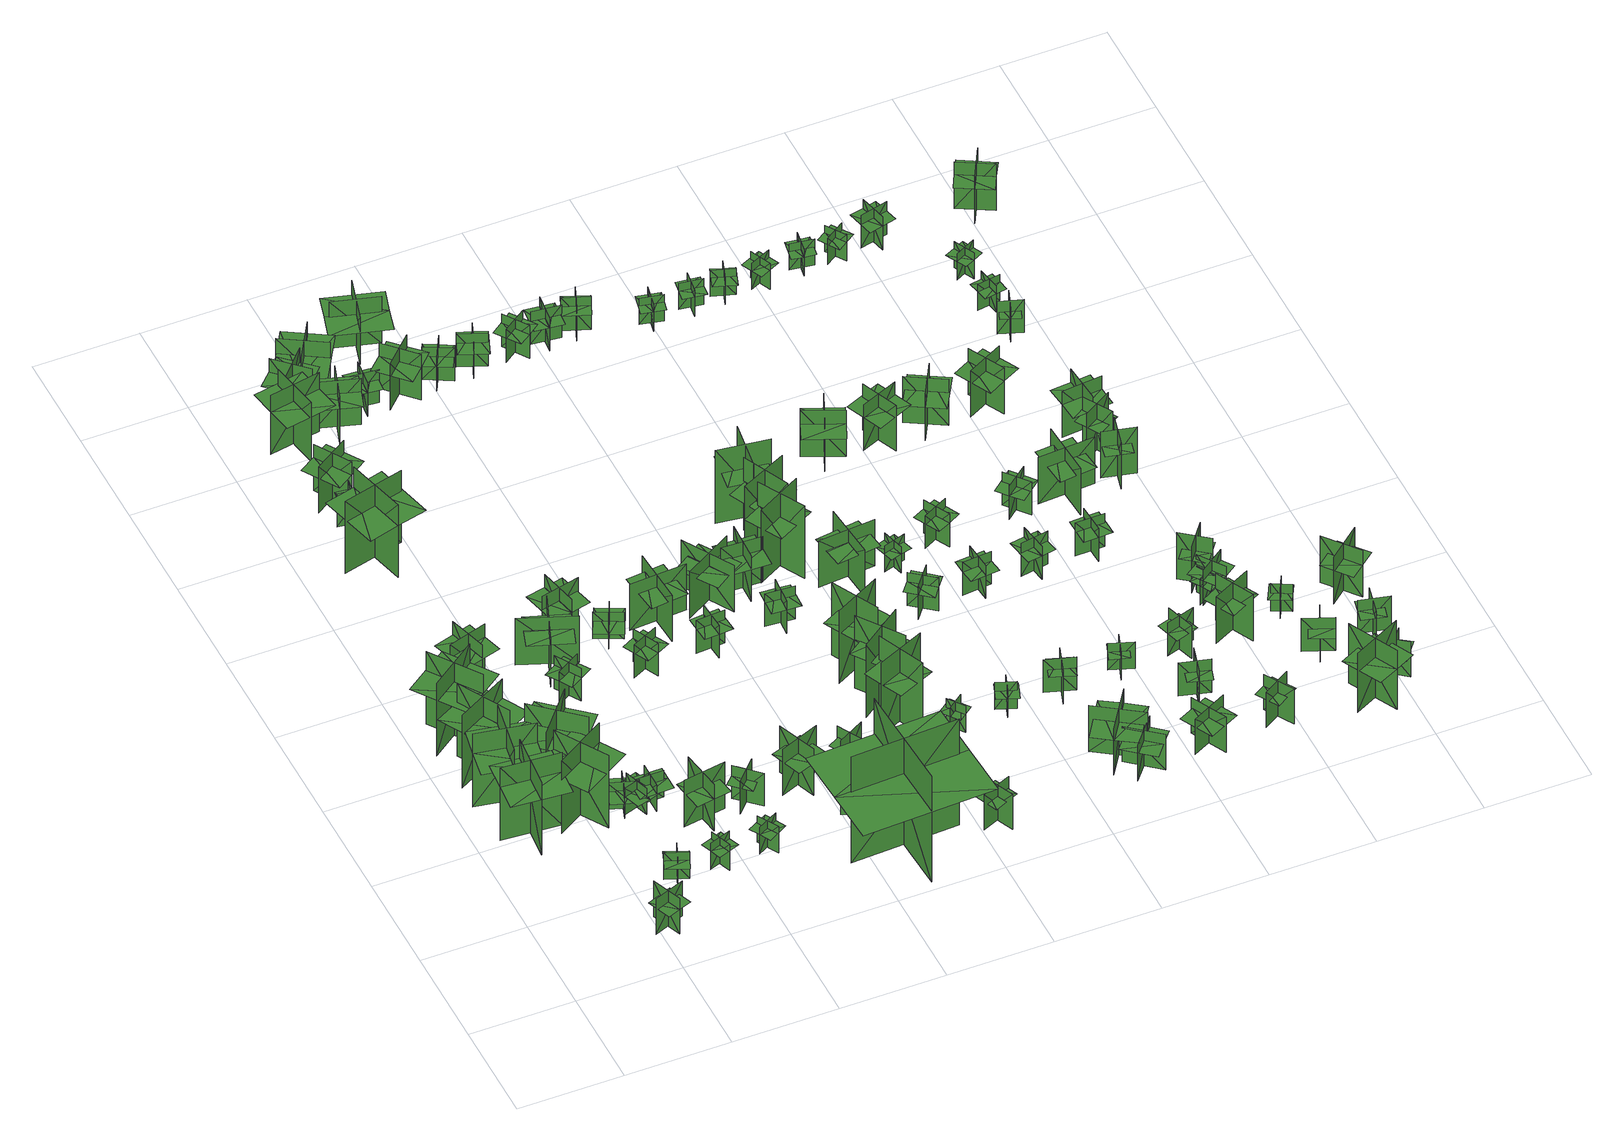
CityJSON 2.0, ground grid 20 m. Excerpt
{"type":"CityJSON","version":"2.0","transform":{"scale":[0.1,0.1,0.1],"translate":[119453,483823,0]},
"CityObjects":{
"tree1":{"type":"SolitaryVegetationObject","geometry":[{"type":"MultiSurface","lod":"1","boundaries":[[[0,1,2]],[[0,2,3]],[[4,5,6]],[[4,6,7]],[[8,9,10]],[[8,10,11]],[[8,11,12]],[[8,12,13]]]}]},
"tree2":{"type":"SolitaryVegetationObject","geometry":[{"type":"MultiSurface","lod":"1","boundaries":[[[14,15,16]],[[14,16,17]],[[18,19,20]],[[18,20,21]],[[22,23,24]],[[22,24,25]],[[22,25,26]],[[22,26,27]]]}]},
"tree3":{"type":"SolitaryVegetationObject","geometry":[{"type":"MultiSurface","lod":"1","boundaries":[[[28,29,30]],[[28,30,31]],[[32,33,34]],[[32,34,35]],[[36,37,38]],[[36,38,39]],[[36,39,40]],[[36,40,41]]]}]},
"tree4":{"type":"SolitaryVegetationObject","geometry":[{"type":"MultiSurface","lod":"1","boundaries":[[[42,43,44]],[[42,44,45]],[[46,47,48]],[[46,48,49]],[[50,51,52]],[[50,52,53]],[[50,53,54]],[[50,54,55]]]}]},
"tree5":{"type":"SolitaryVegetationObject","geometry":[{"type":"MultiSurface","lod":"1","boundaries":[[[56,57,58]],[[56,58,59]],[[60,61,62]],[[60,62,63]],[[64,65,66]],[[64,66,67]],[[64,67,68]],[[64,68,69]]]}]},
"tree6":{"type":"SolitaryVegetationObject","geometry":[{"type":"MultiSurface","lod":"1","boundaries":[[[70,71,72]],[[70,72,73]],[[74,75,76]],[[74,76,77]],[[78,79,80]],[[78,80,81]],[[78,81,82]],[[78,82,83]]]}]},
"tree7":{"type":"SolitaryVegetationObject","geometry":[{"type":"MultiSurface","lod":"1","boundaries":[[[84,85,86]],[[84,86,87]],[[88,89,90]],[[88,90,91]],[[92,93,94]],[[92,94,95]],[[92,95,96]],[[92,96,97]]]}]},
"tree8":{"type":"SolitaryVegetationObject","geometry":[{"type":"MultiSurface","lod":"1","boundaries":[[[98,99,100]],[[98,100,101]],[[102,103,104]],[[102,104,105]],[[106,107,108]],[[106,108,109]],[[106,109,110]],[[106,110,111]]]}]},
"tree9":{"type":"SolitaryVegetationObject","geometry":[{"type":"MultiSurface","lod":"1","boundaries":[[[112,113,114]],[[112,114,115]],[[116,117,118]],[[116,118,119]],[[120,121,122]],[[120,122,123]],[[120,123,124]],[[120,124,125]]]}]},
"tree10":{"type":"SolitaryVegetationObject","geometry":[{"type":"MultiSurface","lod":"1","boundaries":[[[126,127,128]],[[126,128,129]],[[130,131,132]],[[130,132,133]],[[134,135,136]],[[134,136,137]],[[134,137,138]],[[134,138,139]]]}]},
"tree11":{"type":"SolitaryVegetationObject","geometry":[{"type":"MultiSurface","lod":"1","boundaries":[[[140,141,142]],[[140,142,143]],[[144,145,146]],[[144,146,147]],[[148,149,150]],[[148,150,151]],[[148,151,152]],[[148,152,153]]]}]},
"tree12":{"type":"SolitaryVegetationObject","geometry":[{"type":"MultiSurface","lod":"1","boundaries":[[[154,155,156]],[[154,156,157]],[[158,159,160]],[[158,160,161]],[[162,163,164]],[[162,164,165]],[[162,165,166]],[[162,166,167]]]}]},
"tree13":{"type":"SolitaryVegetationObject","geometry":[{"type":"MultiSurface","lod":"1","boundaries":[[[168,169,170]],[[168,170,171]],[[172,173,174]],[[172,174,175]],[[176,177,178]],[[176,178,179]],[[176,179,180]],[[176,180,181]]]}]},
"tree14":{"type":"SolitaryVegetationObject","geometry":[{"type":"MultiSurface","lod":"1","boundaries":[[[182,183,184]],[[182,184,185]],[[186,187,188]],[[186,188,189]],[[190,191,192]],[[190,192,193]],[[190,193,194]],[[190,194,195]]]}]},
"tree15":{"type":"SolitaryVegetationObject","geometry":[{"type":"MultiSurface","lod":"1","boundaries":[[[196,197,198]],[[196,198,199]],[[200,201,202]],[[200,202,203]],[[204,205,206]],[[204,206,207]],[[204,207,208]],[[204,208,209]]]}]},
"tree16":{"type":"SolitaryVegetationObject","geometry":[{"type":"MultiSurface","lod":"1","boundaries":[[[210,211,212]],[[210,212,213]],[[214,215,216]],[[214,216,217]],[[218,219,220]],[[218,220,221]],[[218,221,222]],[[218,222,223]]]}]},
"tree17":{"type":"SolitaryVegetationObject","geometry":[{"type":"MultiSurface","lod":"1","boundaries":[[[224,225,226]],[[224,226,227]],[[228,229,230]],[[228,230,231]],[[232,233,234]],[[232,234,235]],[[232,235,236]],[[232,236,237]]]}]},
"tree18":{"type":"SolitaryVegetationObject","geometry":[{"type":"MultiSurface","lod":"1","boundaries":[[[238,239,240]],[[238,240,241]],[[242,243,244]],[[242,244,245]],[[246,247,248]],[[246,248,249]],[[246,249,250]],[[246,250,251]]]}]},
"tree19":{"type":"SolitaryVegetationObject","geometry":[{"type":"MultiSurface","lod":"1","boundaries":[[[252,253,254]],[[252,254,255]],[[256,257,258]],[[256,258,259]],[[260,261,262]],[[260,262,263]],[[260,263,264]],[[260,264,265]]]}]},
"tree20":{"type":"SolitaryVegetationObject","geometry":[{"type":"MultiSurface","lod":"1","boundaries":[[[266,267,268]],[[266,268,269]],[[270,271,272]],[[270,272,273]],[[274,275,276]],[[274,276,277]],[[274,277,278]],[[274,278,279]]]}]},
"tree21":{"type":"SolitaryVegetationObject","geometry":[{"type":"MultiSurface","lod":"1","boundaries":[[[280,281,282]],[[280,282,283]],[[284,285,286]],[[284,286,287]],[[288,289,290]],[[288,290,291]],[[288,291,292]],[[288,292,293]]]}]},
"tree22":{"type":"SolitaryVegetationObject","geometry":[{"type":"MultiSurface","lod":"1","boundaries":[[[294,295,296]],[[294,296,297]],[[298,299,300]],[[298,300,301]],[[302,303,304]],[[302,304,305]],[[302,305,306]],[[302,306,307]]]}]},
"tree23":{"type":"SolitaryVegetationObject","geometry":[{"type":"MultiSurface","lod":"1","boundaries":[[[308,309,310]],[[308,310,311]],[[312,313,314]],[[312,314,315]],[[316,317,318]],[[316,318,319]],[[316,319,320]],[[316,320,321]]]}]},
"tree24":{"type":"SolitaryVegetationObject","geometry":[{"type":"MultiSurface","lod":"1","boundaries":[[[322,323,324]],[[322,324,325]],[[326,327,328]],[[326,328,329]],[[330,331,332]],[[330,332,333]],[[330,333,334]],[[330,334,335]]]}]},
"tree25":{"type":"SolitaryVegetationObject","geometry":[{"type":"MultiSurface","lod":"1","boundaries":[[[336,337,338]],[[336,338,339]],[[340,341,342]],[[340,342,343]],[[344,345,346]],[[344,346,347]],[[344,347,348]],[[344,348,349]]]}]},
"tree26":{"type":"SolitaryVegetationObject","geometry":[{"type":"MultiSurface","lod":"1","boundaries":[[[350,351,352]],[[350,352,353]],[[354,355,356]],[[354,356,357]],[[358,359,360]],[[358,360,361]],[[358,361,362]],[[358,362,363]]]}]},
"tree27":{"type":"SolitaryVegetationObject","geometry":[{"type":"MultiSurface","lod":"1","boundaries":[[[364,365,366]],[[364,366,367]],[[368,369,370]],[[368,370,371]],[[372,373,374]],[[372,374,375]],[[372,375,376]],[[372,376,377]]]}]},
"tree28":{"type":"SolitaryVegetationObject","geometry":[{"type":"MultiSurface","lod":"1","boundaries":[[[378,379,380]],[[378,380,381]],[[382,383,384]],[[382,384,385]],[[386,387,388]],[[386,388,389]],[[386,389,390]],[[386,390,391]]]}]},
"tree29":{"type":"SolitaryVegetationObject","geometry":[{"type":"MultiSurface","lod":"1","boundaries":[[[392,393,394]],[[392,394,395]],[[396,397,398]],[[396,398,399]],[[400,401,402]],[[400,402,403]],[[400,403,404]],[[400,404,405]]]}]},
"tree30":{"type":"SolitaryVegetationObject","geometry":[{"type":"MultiSurface","lod":"1","boundaries":[[[406,407,408]],[[406,408,409]],[[410,411,412]],[[410,412,413]],[[414,415,416]],[[414,416,417]],[[414,417,418]],[[414,418,419]]]}]},
"tree31":{"type":"SolitaryVegetationObject","geometry":[{"type":"MultiSurface","lod":"1","boundaries":[[[420,421,422]],[[420,422,423]],[[424,425,426]],[[424,426,427]],[[428,429,430]],[[428,430,431]],[[428,431,432]],[[428,432,433]]]}]},
"tree32":{"type":"SolitaryVegetationObject","geometry":[{"type":"MultiSurface","lod":"1","boundaries":[[[434,435,436]],[[434,436,437]],[[438,439,440]],[[438,440,441]],[[442,443,444]],[[442,444,445]],[[442,445,446]],[[442,446,447]]]}]},
"tree33":{"type":"SolitaryVegetationObject","geometry":[{"type":"MultiSurface","lod":"1","boundaries":[[[448,449,450]],[[448,450,451]],[[452,453,454]],[[452,454,455]],[[456,457,458]],[[456,458,459]],[[456,459,460]],[[456,460,461]]]}]},
"tree34":{"type":"SolitaryVegetationObject","geometry":[{"type":"MultiSurface","lod":"1","boundaries":[[[462,463,464]],[[462,464,465]],[[466,467,468]],[[466,468,469]],[[470,471,472]],[[470,472,473]],[[470,473,474]],[[470,474,475]]]}]},
"tree35":{"type":"SolitaryVegetationObject","geometry":[{"type":"MultiSurface","lod":"1","boundaries":[[[476,477,478]],[[476,478,479]],[[480,481,482]],[[480,482,483]],[[484,485,486]],[[484,486,487]],[[484,487,488]],[[484,488,489]]]}]},
"tree36":{"type":"SolitaryVegetationObject","geometry":[{"type":"MultiSurface","lod":"1","boundaries":[[[490,491,492]],[[490,492,493]],[[494,495,496]],[[494,496,497]],[[498,499,500]],[[498,500,501]],[[498,501,502]],[[498,502,503]]]}]},
"tree37":{"type":"SolitaryVegetationObject","geometry":[{"type":"MultiSurface","lod":"1","boundaries":[[[504,505,506]],[[504,506,507]],[[508,509,510]],[[508,510,511]],[[512,513,514]],[[512,514,515]],[[512,515,516]],[[512,516,517]]]}]},
"tree38":{"type":"SolitaryVegetationObject","geometry":[{"type":"MultiSurface","lod":"1","boundaries":[[[518,519,520]],[[518,520,521]],[[522,523,524]],[[522,524,525]],[[526,527,528]],[[526,528,529]],[[526,529,530]],[[526,530,531]]]}]},
"tree39":{"type":"SolitaryVegetationObject","geometry":[{"type":"MultiSurface","lod":"1","boundaries":[[[532,533,534]],[[532,534,535]],[[536,537,538]],[[536,538,539]],[[540,541,542]],[[540,542,543]],[[540,543,544]],[[540,544,545]]]}]},
"tree40":{"type":"SolitaryVegetationObject","geometry":[{"type":"MultiSurface","lod":"1","boundaries":[[[546,547,548]],[[546,548,549]],[[550,551,552]],[[550,552,553]],[[554,555,556]],[[554,556,557]],[[554,557,558]],[[554,558,559]]]}]},
"tree41":{"type":"SolitaryVegetationObject","geometry":[{"type":"MultiSurface","lod":"1","boundaries":[[[560,561,562]],[[560,562,563]],[[564,565,566]],[[564,566,567]],[[568,569,570]],[[568,570,571]],[[568,571,572]],[[568,572,573]]]}]},
"tree42":{"type":"SolitaryVegetationObject","geometry":[{"type":"MultiSurface","lod":"1","boundaries":[[[574,575,576]],[[574,576,577]],[[578,579,580]],[[578,580,581]],[[582,583,584]],[[582,584,585]],[[582,585,586]],[[582,586,587]]]}]},
"tree43":{"type":"SolitaryVegetationObject","geometry":[{"type":"MultiSurface","lod":"1","boundaries":[[[588,589,590]],[[588,590,591]],[[592,593,594]],[[592,594,595]],[[596,597,598]],[[596,598,599]],[[596,599,600]],[[596,600,601]]]}]},
"tree44":{"type":"SolitaryVegetationObject","geometry":[{"type":"MultiSurface","lod":"1","boundaries":[[[602,603,604]],[[602,604,605]],[[606,607,608]],[[606,608,609]],[[610,611,612]],[[610,612,613]],[[610,613,614]],[[610,614,615]]]}]},
"tree45":{"type":"SolitaryVegetationObject","geometry":[{"type":"MultiSurface","lod":"1","boundaries":[[[616,617,618]],[[616,618,619]],[[620,621,622]],[[620,622,623]],[[624,625,626]],[[624,626,627]],[[624,627,628]],[[624,628,629]]]}]},
"tree46":{"type":"SolitaryVegetationObject","geometry":[{"type":"MultiSurface","lod":"1","boundaries":[[[630,631,632]],[[630,632,633]],[[634,635,636]],[[634,636,637]],[[638,639,640]],[[638,640,641]],[[638,641,642]],[[638,642,643]]]}]},
"tree47":{"type":"SolitaryVegetationObject","geometry":[{"type":"MultiSurface","lod":"1","boundaries":[[[644,645,646]],[[644,646,647]],[[648,649,650]],[[648,650,651]],[[652,653,654]],[[652,654,655]],[[652,655,656]],[[652,656,657]]]}]},
"tree48":{"type":"SolitaryVegetationObject","geometry":[{"type":"MultiSurface","lod":"1","boundaries":[[[658,659,660]],[[658,660,661]],[[662,663,664]],[[662,664,665]],[[666,667,668]],[[666,668,669]],[[666,669,670]],[[666,670,671]]]}]},
"tree49":{"type":"SolitaryVegetationObject","geometry":[{"type":"MultiSurface","lod":"1","boundaries":[[[672,673,674]],[[672,674,675]],[[676,677,678]],[[676,678,679]],[[680,681,682]],[[680,682,683]],[[680,684,685]],[[680,685,681]]]}]},
"tree50":{"type":"SolitaryVegetationObject","geometry":[{"type":"MultiSurface","lod":"1","boundaries":[[[686,687,688]],[[686,688,689]],[[690,691,692]],[[690,692,693]],[[694,695,696]],[[694,696,697]],[[694,697,698]],[[694,698,699]]]}]},
"tree51":{"type":"SolitaryVegetationObject","geometry":[{"type":"MultiSurface","lod":"1","boundaries":[[[700,701,702]],[[700,702,703]],[[704,705,706]],[[704,706,707]],[[708,709,710]],[[708,710,711]],[[708,711,712]],[[708,712,713]]]}]},
"tree52":{"type":"SolitaryVegetationObject","geometry":[{"type":"MultiSurface","lod":"1","boundaries":[[[714,715,716]],[[714,716,717]],[[718,719,720]],[[718,720,721]],[[722,723,724]],[[722,724,725]],[[722,725,726]],[[722,726,727]]]}]},
"tree53":{"type":"SolitaryVegetationObject","geometry":[{"type":"MultiSurface","lod":"1","boundaries":[[[728,729,730]],[[728,730,731]],[[732,733,734]],[[732,734,735]],[[736,737,738]],[[736,738,739]],[[736,739,740]],[[736,740,741]]]}]},
"tree54":{"type":"SolitaryVegetationObject","geometry":[{"type":"MultiSurface","lod":"1","boundaries":[[[742,743,744]],[[742,744,745]],[[746,747,748]],[[746,748,749]],[[750,751,752]],[[750,752,753]],[[750,754,755]],[[750,755,751]]]}]},
"tree55":{"type":"SolitaryVegetationObject","geometry":[{"type":"MultiSurface","lod":"1","boundaries":[[[756,757,758]],[[756,758,759]],[[760,761,762]],[[760,762,763]],[[764,765,766]],[[764,766,767]],[[764,767,768]],[[764,768,769]]]}]},
"tree56":{"type":"SolitaryVegetationObject","geometry":[{"type":"MultiSurface","lod":"1","boundaries":[[[770,771,772]],[[770,772,773]],[[774,775,776]],[[774,776,777]],[[778,779,780]],[[778,780,781]],[[778,781,782]],[[778,782,783]]]}]},
"tree57":{"type":"SolitaryVegetationObject","geometry":[{"type":"MultiSurface","lod":"1","boundaries":[[[784,785,786]],[[784,786,787]],[[788,789,790]],[[788,790,791]],[[792,793,794]],[[792,794,795]],[[792,795,796]],[[792,796,797]]]}]},
"tree58":{"type":"SolitaryVegetationObject","geometry":[{"type":"MultiSurface","lod":"1","boundaries":[[[798,799,800]],[[798,800,801]],[[802,803,804]],[[802,804,805]],[[806,807,808]],[[806,808,809]],[[806,809,810]],[[806,810,811]]]}]},
"tree59":{"type":"SolitaryVegetationObject","geometry":[{"type":"MultiSurface","lod":"1","boundaries":[[[812,813,814]],[[812,814,815]],[[816,817,818]],[[816,818,819]],[[820,821,822]],[[820,822,823]],[[820,823,824]],[[820,824,825]]]}]},
"tree60":{"type":"SolitaryVegetationObject","geometry":[{"type":"MultiSurface","lod":"1","boundaries":[[[826,827,828]],[[826,828,829]],[[830,831,832]],[[830,832,833]],[[834,835,836]],[[834,836,837]],[[834,837,838]],[[834,838,839]]]}]},
"tree61":{"type":"SolitaryVegetationObject","geometry":[{"type":"MultiSurface","lod":"1","boundaries":[[[840,841,842]],[[840,842,843]],[[844,845,846]],[[844,846,847]],[[848,849,850]],[[848,850,851]],[[848,851,852]],[[848,852,853]]]}]},
"tree62":{"type":"SolitaryVegetationObject","geometry":[{"type":"MultiSurface","lod":"1","boundaries":[[[854,855,856]],[[854,856,857]],[[858,859,860]],[[858,860,861]],[[862,863,864]],[[862,864,865]],[[862,865,866]],[[862,866,867]]]}]},
"tree63":{"type":"SolitaryVegetationObject","geometry":[{"type":"MultiSurface","lod":"1","boundaries":[[[868,869,870]],[[868,870,871]],[[872,873,874]],[[872,874,875]],[[876,877,878]],[[876,878,879]],[[876,879,880]],[[876,880,881]]]}]},
"tree64":{"type":"SolitaryVegetationObject","geometry":[{"type":"MultiSurface","lod":"1","boundaries":[[[882,883,884]],[[882,884,885]],[[886,887,888]],[[886,888,889]],[[890,891,892]],[[890,892,893]],[[890,893,894]],[[890,894,895]]]}]},
"tree65":{"type":"SolitaryVegetationObject","geometry":[{"type":"MultiSurface","lod":"1","boundaries":[[[896,897,898]],[[896,898,899]],[[900,901,902]],[[900,902,903]],[[904,905,906]],[[904,906,907]],[[904,907,908]],[[904,908,909]]]}]},
"tree66":{"type":"SolitaryVegetationObject","geometry":[{"type":"MultiSurface","lod":"1","boundaries":[[[910,911,912]],[[910,912,913]],[[914,915,916]],[[914,916,917]],[[918,919,920]],[[918,920,921]],[[918,921,922]],[[918,922,923]]]}]},
"tree67":{"type":"SolitaryVegetationObject","geometry":[{"type":"MultiSurface","lod":"1","boundaries":[[[924,925,926]],[[924,926,927]],[[928,929,930]],[[928,930,931]],[[932,933,934]],[[932,934,935]],[[932,935,936]],[[932,936,937]]]}]},
"tree68":{"type":"SolitaryVegetationObject","geometry":[{"type":"MultiSurface","lod":"1","boundaries":[[[938,939,940]],[[938,940,941]],[[942,943,944]],[[942,944,945]],[[946,947,948]],[[946,948,949]],[[946,949,950]],[[946,950,951]]]}]},
"tree69":{"type":"SolitaryVegetationObject","geometry":[{"type":"MultiSurface","lod":"1","boundaries":[[[952,953,954]],[[952,954,955]],[[956,957,958]],[[956,958,959]],[[960,961,962]],[[960,962,963]],[[960,963,964]],[[960,964,965]]]}]},
"tree70":{"type":"SolitaryVegetationObject","geometry":[{"type":"MultiSurface","lod":"1","boundaries":[[[966,967,968]],[[966,968,969]],[[970,971,972]],[[970,972,973]],[[974,975,976]],[[974,976,977]],[[974,977,978]],[[974,978,979]]]}]},
"tree71":{"type":"SolitaryVegetationObject","geometry":[{"type":"MultiSurface","lod":"1","boundaries":[[[980,981,982]],[[980,982,983]],[[984,985,986]],[[984,986,987]],[[988,989,990]],[[988,990,991]],[[988,991,992]],[[988,992,993]]]}]},
"tree72":{"type":"SolitaryVegetationObject","geometry":[{"type":"MultiSurface","lod":"1","boundaries":[[[994,995,996]],[[994,996,997]],[[998,999,1000]],[[998,1000,1001]],[[1002,1003,1004]],[[1002,1004,1005]],[[1002,1005,1006]],[[1002,1006,1007]]]}]},
"tree73":{"type":"SolitaryVegetationObject","geometry":[{"type":"MultiSurface","lod":"1","boundaries":[[[1008,1009,1010]],[[1008,1010,1011]],[[1012,1013,1014]],[[1012,1014,1015]],[[1016,1017,1018]],[[1016,1018,1019]],[[1016,1019,1020]],[[1016,1020,1021]]]}]},
"tree74":{"type":"SolitaryVegetationObject","geometry":[{"type":"MultiSurface","lod":"1","boundaries":[[[1022,1023,1024]],[[1022,1024,1025]],[[1026,1027,1028]],[[1026,1028,1029]],[[1030,1031,1032]],[[1030,1032,1033]],[[1030,1033,1034]],[[1030,1034,1035]]]}]},
"tree75":{"type":"SolitaryVegetationObject","geometry":[{"type":"MultiSurface","lod":"1","boundaries":[[[1036,1037,1038]],[[1036,1038,1039]],[[1040,1041,1042]],[[1040,1042,1043]],[[1044,1045,1046]],[[1044,1046,1047]],[[1044,1047,1048]],[[1044,1048,1049]]]}]},
"tree76":{"type":"SolitaryVegetationObject","geometry":[{"type":"MultiSurface","lod":"1","boundaries":[[[1050,1051,1052]],[[1050,1052,1053]],[[1054,1055,1056]],[[1054,1056,1057]],[[1058,1059,1060]],[[1058,1060,1061]],[[1058,1061,1062]],[[1058,1062,1063]]]}]},
"tree77":{"type":"SolitaryVegetationObject","geometry":[{"type":"MultiSurface","lod":"1","boundaries":[[[1064,1065,1066]],[[1064,1066,1067]],[[1068,1069,1070]],[[1068,1070,1071]],[[1072,1073,1074]],[[1072,1074,1075]],[[1072,1075,1076]],[[1072,1076,1077]]]}]},
"tree78":{"type":"SolitaryVegetationObject","geometry":[{"type":"MultiSurface","lod":"1","boundaries":[[[1078,1079,1080]],[[1078,1080,1081]],[[1082,1083,1084]],[[1082,1084,1085]],[[1086,1087,1088]],[[1086,1088,1089]],[[1086,1089,1090]],[[1086,1090,1091]]]}]},
"tree79":{"type":"SolitaryVegetationObject","geometry":[{"type":"MultiSurface","lod":"1","boundaries":[[[1092,1093,1094]],[[1092,1094,1095]],[[1096,1097,1098]],[[1096,1098,1099]],[[1100,1101,1102]],[[1100,1102,1103]],[[1100,1103,1104]],[[1100,1104,1105]]]}]},
"tree80":{"type":"SolitaryVegetationObject","geometry":[{"type":"MultiSurface","lod":"1","boundaries":[[[1106,1107,1108]],[[1106,1108,1109]],[[1110,1111,1112]],[[1110,1112,1113]],[[1114,1115,1116]],[[1114,1116,1117]],[[1114,1117,1118]],[[1114,1118,1119]]]}]},
"tree81":{"type":"SolitaryVegetationObject","geometry":[{"type":"MultiSurface","lod":"1","boundaries":[[[1120,1121,1122]],[[1120,1122,1123]],[[1124,1125,1126]],[[1124,1126,1127]],[[1128,1129,1130]],[[1128,1130,1131]],[[1128,1131,1132]],[[1128,1132,1133]]]}]},
"tree82":{"type":"SolitaryVegetationObject","geometry":[{"type":"MultiSurface","lod":"1","boundaries":[[[1134,1135,1136]],[[1134,1136,1137]],[[1138,1139,1140]],[[1138,1140,1141]],[[1142,1143,1144]],[[1142,1144,1145]],[[1142,1145,1146]],[[1142,1146,1147]]]}]},
"tree83":{"type":"SolitaryVegetationObject","geometry":[{"type":"MultiSurface","lod":"1","boundaries":[[[1148,1149,1150]],[[1148,1150,1151]],[[1152,1153,1154]],[[1152,1154,1155]],[[1156,1157,1158]],[[1156,1158,1159]],[[1156,1159,1160]],[[1156,1160,1161]]]}]},
"tree84":{"type":"SolitaryVegetationObject","geometry":[{"type":"MultiSurface","lod":"1","boundaries":[[[1162,1163,1164]],[[1162,1164,1165]],[[1166,1167,1168]],[[1166,1168,1169]],[[1170,1171,1172]],[[1170,1172,1173]],[[1170,1173,1174]],[[1170,1174,1175]]]}]},
"tree85":{"type":"SolitaryVegetationObject","geometry":[{"type":"MultiSurface","lod":"1","boundaries":[[[1176,1177,1178]],[[1176,1178,1179]],[[1180,1181,1182]],[[1180,1182,1183]],[[1184,1185,1186]],[[1184,1186,1187]],[[1184,1187,1188]],[[1184,1188,1189]]]}]},
"tree86":{"type":"SolitaryVegetationObject","geometry":[{"type":"MultiSurface","lod":"1","boundaries":[[[1190,1191,1192]],[[1190,1192,1193]],[[1194,1195,1196]],[[1194,1196,1197]],[[1198,1199,1200]],[[1198,1200,1201]],[[1198,1201,1202]],[[1198,1202,1203]]]}]},
"tree87":{"type":"SolitaryVegetationObject","geometry":[{"type":"MultiSurface","lod":"1","boundaries":[[[1204,1205,1206]],[[1204,1206,1207]],[[1208,1209,1210]],[[1208,1210,1211]],[[1212,1213,1214]],[[1212,1214,1215]],[[1212,1215,1216]],[[1212,1216,1217]]]}]},
"tree88":{"type":"SolitaryVegetationObject","geometry":[{"type":"MultiSurface","lod":"1","boundaries":[[[1218,1219,1220]],[[1218,1220,1221]],[[1222,1223,1224]],[[1222,1224,1225]],[[1226,1227,1228]],[[1226,1228,1229]],[[1226,1229,1230]],[[1226,1230,1231]]]}]},
"tree89":{"type":"SolitaryVegetationObject","geometry":[{"type":"MultiSurface","lod":"1","boundaries":[[[1232,1233,1234]],[[1232,1234,1235]],[[1236,1237,1238]],[[1236,1238,1239]],[[1240,1241,1242]],[[1240,1242,1243]],[[1240,1243,1244]],[[1240,1244,1245]]]}]},
"tree90":{"type":"SolitaryVegetationObject","geometry":[{"type":"MultiSurface","lod":"1","boundaries":[[[1246,1247,1248]],[[1246,1248,1249]],[[1250,1251,1252]],[[1250,1252,1253]],[[1254,1255,1256]],[[1254,1256,1257]],[[1254,1258,1259]],[[1254,1259,1255]]]}]},
"tree91":{"type":"SolitaryVegetationObject","geometry":[{"type":"MultiSurface","lod":"1","boundaries":[[[1260,1261,1262]],[[1260,1262,1263]],[[1264,1265,1266]],[[1264,1266,1267]],[[1268,1269,1270]],[[1268,1270,1271]],[[1268,1271,1272]],[[1268,1272,1273]]]}]},
"tree92":{"type":"SolitaryVegetationObject","geometry":[{"type":"MultiSurface","lod":"1","boundaries":[[[1274,1275,1276]],[[1274,1276,1277]],[[1278,1279,1280]],[[1278,1280,1281]],[[1282,1283,1284]],[[1282,1284,1285]],[[1282,1285,1286]],[[1282,1286,1287]]]}]},
"tree93":{"type":"SolitaryVegetationObject","geometry":[{"type":"MultiSurface","lod":"1","boundaries":[[[1288,1289,1290]],[[1288,1290,1291]],[[1292,1293,1294]],[[1292,1294,1295]],[[1296,1297,1298]],[[1296,1298,1299]],[[1296,1299,1300]],[[1296,1300,1301]]]}]},
"tree94":{"type":"SolitaryVegetationObject","geometry":[{"type":"MultiSurface","lod":"1","boundaries":[[[1302,1303,1304]],[[1302,1304,1305]],[[1306,1307,1308]],[[1306,1308,1309]],[[1310,1311,1312]],[[1310,1312,1313]],[[1310,1313,1314]],[[1310,1314,1315]]]}]},
"tree95":{"type":"SolitaryVegetationObject","geometry":[{"type":"MultiSurface","lod":"1","boundaries":[[[1316,1317,1318]],[[1316,1318,1319]],[[1320,1321,1322]],[[1320,1322,1323]],[[1324,1325,1326]],[[1324,1326,1327]],[[1324,1327,1328]],[[1324,1328,1329]]]}]},
"tree96":{"type":"SolitaryVegetationObject","geometry":[{"type":"MultiSurface","lod":"1","boundaries":[[[1330,1331,1332]],[[1330,1332,1333]],[[1334,1335,1336]],[[1334,1336,1337]],[[1338,1339,1340]],[[1338,1340,1341]],[[1338,1341,1342]],[[1338,1342,1343]]]}]},
"tree97":{"type":"SolitaryVegetationObject","geometry":[{"type":"MultiSurface","lod":"1","boundaries":[[[1344,1345,1346]],[[1344,1346,1347]],[[1348,1349,1350]],[[1348,1350,1351]],[[1352,1353,1354]],[[1352,1354,1355]],[[1352,1355,1356]],[[1352,1356,1357]]]}]},
"tree98":{"type":"SolitaryVegetationObject","geometry":[{"type":"MultiSurface","lod":"1","boundaries":[[[1358,1359,1360]],[[1358,1360,1361]],[[1362,1363,1364]],[[1362,1364,1365]],[[1366,1367,1368]],[[1366,1368,1369]],[[1366,1369,1370]],[[1366,1370,1371]]]}]},
"tree99":{"type":"SolitaryVegetationObject","geometry":[{"type":"MultiSurface","lod":"1","boundaries":[[[1372,1373,1374]],[[1372,1374,1375]],[[1376,1377,1378]],[[1376,1378,1379]],[[1380,1381,1382]],[[1380,1382,1383]],[[1380,1383,1384]],[[1380,1384,1385]]]}]},
"tree100":{"type":"SolitaryVegetationObject","geometry":[{"type":"MultiSurface","lod":"1","boundaries":[[[1386,1387,1388]],[[1386,1388,1389]],[[1390,1391,1392]],[[1390,1392,1393]],[[1394,1395,1396]],[[1394,1396,1397]],[[1394,1397,1398]],[[1394,1398,1399]]]}]},
"tree101":{"type":"SolitaryVegetationObject","geometry":[{"type":"MultiSurface","lod":"1","boundaries":[[[1400,1401,1402]],[[1400,1402,1403]],[[1404,1405,1406]],[[1404,1406,1407]],[[1408,1409,1410]],[[1408,1410,1411]],[[1408,1411,1412]],[[1408,1412,1413]]]}]}
},
"vertices":[
[94,349,5],[103,461,5],[103,461,175],[94,349,175],[156,402,5],[44,411,5],[44,411,175],[156,402,175],[156,402,131],[161,456,131],[48,465,131],[44,411,131],[40,357,131],[152,348,131],
[103,552,5],[84,441,5],[84,441,176],[103,552,176],[36,505,5],[147,485,5],[147,485,176],[36,505,176],[36,505,131],[27,451,131],[138,432,131],[147,485,131],[157,538,131],[46,558,131],
[189,87,10],[247,110,10],[247,110,93],[189,87,93],[226,72,10],[226,72,93],[203,129,93],[203,129,10],[226,72,67],[250,81,67],[232,127,67],[208,118,67],[184,108,67],[202,62,67],
[38,554,6],[137,608,6],[137,608,176],[38,554,176],[117,532,6],[63,630,6],[63,630,176],[117,532,176],[117,532,131],[165,558,131],[110,656,131],[63,630,131],[15,604,131],[70,505,131],
[31,644,6],[122,709,6],[122,709,176],[31,644,176],[112,631,6],[47,723,6],[47,723,176],[112,631,176],[112,631,132],[156,662,132],[91,754,132],[47,723,132],[2,691,132],[68,600,132],
[225,363,5],[166,459,5],[166,459,175],[225,363,175],[243,443,5],[147,384,5],[147,384,175],[243,443,175],[243,443,130],[215,489,130],[119,430,130],[147,384,130],[175,338,130],[272,397,130],
[271,180,7],[287,221,7],[287,221,69],[271,180,69],[298,192,7],[257,208,7],[257,208,69],[298,192,69],[298,192,51],[306,212,51],[265,229,51],[257,208,51],[249,188,51],[290,171,51],
[152,459,3],[225,545,3],[225,545,173],[152,459,173],[234,466,3],[148,540,3],[148,540,173],[234,466,173],[234,466,129],[269,507,129],[184,581,129],[148,540,129],[113,498,129],[199,425,129],
[182,557,6],[192,600,6],[192,600,67],[182,557,67],[207,573,6],[164,583,6],[164,583,67],[207,573,67],[207,573,50],[212,594,50],[169,604,50],[164,583,50],[159,561,50],[202,551,50],
[289,383,11],[289,383,73],[239,400,73],[239,400,11],[257,368,11],[257,368,73],[273,417,73],[273,417,11],[254,360,53],[279,352,53],[300,412,53],[275,421,53],[249,430,53],[229,369,53],
[167,757,7],[145,831,7],[145,831,114],[167,757,114],[192,803,7],[118,780,7],[118,780,114],[192,803,114],[192,803,84],[181,840,84],[106,817,84],[118,780,84],[129,743,84],[203,765,84],
[311,392,12],[311,392,74],[260,375,74],[260,375,12],[294,360,12],[294,360,74],[278,409,74],[278,409,12],[297,352,54],[322,361,54],[302,422,54],[276,413,54],[251,405,54],[271,344,54],
[353,223,7],[368,182,7],[368,182,68],[353,223,68],[340,197,7],[381,212,7],[381,212,68],[340,197,68],[340,197,51],[347,176,51],[389,191,51],[381,212,51],[374,232,51],[332,217,51],
[312,411,14],[312,411,76],[312,358,76],[312,358,14],[337,386,14],[337,386,76],[285,385,76],[285,385,14],[345,386,55],[345,412,55],[280,412,55],[281,385,55],[281,358,55],[345,359,55],
[192,1147,6],[74,1116,6],[74,1116,175],[192,1147,175],[122,1188,6],[152,1071,6],[152,1071,175],[122,1188,175],[122,1188,127],[63,1173,127],[94,1055,127],[152,1071,127],[211,1086,127],[181,1204,127],
[342,311,7],[423,324,7],[423,324,116],[342,311,116],[384,281,7],[384,281,116],[372,361,116],[372,361,7],[384,281,82],[418,286,82],[408,350,82],[374,345,82],[341,340,82],[351,275,82],
[309,664,8],[280,711,8],[280,711,85],[309,664,85],[318,699,8],[271,671,8],[271,671,85],[318,699,85],[318,699,64],[303,723,64],[256,694,64],[271,671,64],[285,647,64],[332,676,64],
[108,1224,8],[159,1218,8],[159,1218,86],[108,1224,86],[131,1195,8],[138,1246,8],[138,1246,86],[131,1195,86],[131,1195,65],[156,1192,65],[163,1242,65],[138,1246,65],[114,1249,65],[107,1198,65],
[440,227,6],[462,188,6],[462,188,68],[440,227,68],[432,199,6],[471,220,6],[471,220,68],[432,199,68],[432,199,51],[443,179,51],[481,200,51],[471,220,51],[460,239,51],[421,218,51],
[159,1312,6],[94,1270,6],[94,1270,114],[159,1312,114],[109,1324,6],[150,1258,6],[150,1258,114],[109,1324,114],[109,1324,84],[76,1303,84],[118,1237,84],[150,1258,84],[183,1279,84],[141,1344,84],
[346,753,7],[244,792,7],[244,792,116],[346,753,116],[315,820,7],[315,820,116],[277,718,116],[277,718,7],[337,757,87],[348,791,87],[268,818,87],[256,784,87],[245,749,87],[325,722,87],
[481,342,8],[441,300,8],[441,300,85],[481,342,85],[444,341,8],[444,341,85],[486,301,85],[486,301,8],[444,341,61],[427,324,61],[461,291,61],[477,309,61],[494,326,61],[461,359,61],
[116,1487,8],[134,1389,8],[134,1389,146],[116,1487,146],[78,1433,8],[176,1451,8],[176,1451,146],[78,1433,146],[78,1433,108],[87,1384,108],[185,1402,108],[176,1451,108],[167,1500,108],[69,1482,108],
[308,822,8],[383,840,8],[383,840,116],[308,822,116],[351,795,8],[334,870,8],[334,870,116],[351,795,116],[351,795,86],[389,804,86],[371,879,86],[334,870,86],[296,861,86],[314,786,86],
[130,1489,10],[183,1546,10],[183,1546,118],[130,1489,118],[181,1491,10],[125,1544,10],[125,1544,118],[181,1491,118],[181,1491,87],[208,1519,87],[152,1572,87],[125,1544,87],[98,1516,87],[155,1462,87],
[220,1484,8],[196,1410,8],[196,1410,116],[220,1484,116],[174,1460,8],[248,1437,8],[248,1437,116],[174,1460,116],[174,1460,86],[162,1423,86],[236,1400,86],[248,1437,86],[259,1474,86],[186,1497,86],
[438,772,9],[438,772,71],[390,795,71],[390,795,9],[404,760,9],[404,760,71],[426,807,71],[426,807,9],[401,753,51],[425,742,51],[452,800,51],[428,811,51],[404,823,51],[376,765,51],
[465,705,7],[415,680,7],[415,680,84],[465,705,84],[430,717,7],[454,667,7],[454,667,84],[430,717,84],[430,717,62],[405,704,62],[430,655,62],[454,667,62],[479,680,62],[454,729,62],
[526,313,7],[602,343,7],[602,343,115],[526,313,115],[574,292,7],[574,292,115],[545,368,115],[545,368,7],[574,292,81],[606,305,81],[582,365,81],[551,353,81],[519,341,81],[542,280,81],
[235,1535,11],[235,1535,120],[155,1583,120],[155,1583,11],[174,1521,11],[174,1521,120],[220,1598,120],[220,1598,11],[167,1509,85],[207,1485,85],[265,1581,85],[224,1605,85],[184,1629,85],[126,1533,85],
[636,209,6],[597,231,6],[597,231,67],[636,209,67],[628,237,6],[606,199,6],[606,199,67],[628,237,67],[628,237,50],[609,248,50],[587,210,50],[606,199,50],[625,188,50],[647,226,50],
[670,18,4],[670,18,252],[660,232,252],[660,232,4],[565,117,4],[565,117,252],[771,127,252],[771,127,4],[534,116,171],[539,9,171],[795,21,171],[790,128,171],[785,235,171],[528,223,171],
[243,1478,9],[298,1473,9],[298,1473,86],[243,1478,86],[266,1450,9],[272,1505,9],[272,1505,86],[266,1450,86],[266,1450,64],[294,1447,64],[299,1502,64],[272,1505,64],[244,1507,64],[239,1452,64],
[504,844,7],[511,735,7],[511,735,115],[504,844,115],[456,789,7],[456,789,115],[564,796,115],[564,796,7],[504,834,87],[468,830,87],[477,746,87],[513,750,87],[549,754,87],[540,838,87],
[647,356,7],[675,305,7],[675,305,85],[647,356,85],[637,320,7],[637,320,85],[688,348,85],[688,348,7],[637,320,60],[649,299,60],[690,321,60],[678,342,60],[666,364,60],[625,341,60],
[590,694,8],[535,691,8],[535,691,85],[590,694,85],[562,719,8],[566,664,8],[566,664,85],[562,719,85],[562,719,64],[535,717,64],[538,662,64],[566,664,64],[594,666,64],[590,721,64],
[732,217,6],[689,226,6],[689,226,67],[732,217,67],[716,242,6],[707,199,6],[707,199,67],[716,242,67],[716,242,50],[694,247,50],[685,203,50],[707,199,50],[728,194,50],[738,237,50],
[363,1504,8],[308,1450,8],[308,1450,115],[363,1504,115],[312,1505,8],[366,1450,8],[366,1450,115],[312,1505,115],[312,1505,85],[284,1478,85],[338,1423,85],[366,1450,85],[393,1477,85],[339,1532,85],
[331,1659,11],[331,1659,120],[306,1569,120],[306,1569,11],[361,1603,11],[361,1603,120],[274,1627,120],[274,1627,11],[374,1600,85],[387,1645,85],[278,1675,85],[266,1630,85],[253,1584,85],[362,1554,85],
[637,759,6],[581,853,6],[581,853,115],[637,759,115],[655,830,6],[655,830,115],[561,775,115],[561,775,6],[632,768,86],[663,787,86],[616,859,86],[586,839,86],[555,819,86],[602,748,86],
[388,1495,8],[437,1470,8],[437,1470,85],[388,1495,85],[399,1460,8],[425,1509,8],[425,1509,85],[399,1460,85],[399,1460,64],[424,1447,64],[449,1496,64],[425,1509,64],[400,1522,64],[374,1473,64],
[858,117,10],[801,92,10],[801,92,92],[858,117,92],[821,131,10],[821,131,92],[846,74,92],[846,74,10],[821,131,66],[797,121,66],[817,75,66],[841,86,66],[865,96,66],[844,142,66],
[764,443,5],[804,352,5],[804,352,175],[764,443,175],[740,381,5],[740,381,175],[831,421,175],[831,421,5],[744,382,120],[761,345,120],[833,377,120],[817,415,120],[800,453,120],[727,420,120],
[723,699,8],[668,703,8],[668,703,85],[723,699,85],[699,727,8],[695,672,8],[695,672,85],[699,727,85],[699,727,64],[671,729,64],[668,673,64],[695,672,64],[723,670,64],[726,725,64],
[673,770,7],[676,847,7],[676,847,114],[673,770,114],[711,805,7],[634,808,7],[634,808,114],[711,805,114],[711,805,84],[713,843,84],[635,846,84],[634,808,84],[632,769,84],[710,766,84],
[805,425,4],[747,506,4],[747,506,175],[805,425,175],[816,490,4],[816,490,175],[735,432,175],[735,432,4],[813,488,120],[789,522,120],[724,475,120],[748,442,120],[772,408,120],[837,454,120],
[504,1480,8],[453,1500,8],[453,1500,85],[504,1480,85],[490,1514,8],[469,1462,8],[469,1462,85],[490,1514,85],[490,1514,64],[464,1524,64],[443,1473,64],[469,1462,64],[495,1452,64],[515,1504,64],
[728,528,4],[816,574,4],[816,574,174],[728,528,174],[791,508,4],[791,508,174],[745,596,174],[745,596,4],[789,512,119],[826,531,119],[789,601,119],[752,582,119],[715,563,119],[752,492,119],
[873,327,6],[850,357,6],[850,357,69],[873,327,69],[877,356,6],[847,333,6],[847,333,69],[877,356,69],[877,356,49],[847,333,49],[859,317,49],[889,340,49],[864,373,49],[834,350,49],
[794,852,7],[707,804,7],[707,804,177],[794,852,177],[731,871,7],[731,871,177],[779,784,177],[779,784,7],[733,867,122],[696,847,122],[734,778,122],[771,798,122],[807,818,122],[769,887,122],
[580,1507,8],[535,1475,8],[535,1475,85],[580,1507,85],[544,1514,8],[576,1468,8],[576,1468,85],[544,1514,85],[544,1514,64],[521,1497,64],[553,1452,64],[576,1468,64],[598,1485,64],[566,1530,64],
[796,913,7],[706,870,7],[706,870,177],[796,913,177],[734,935,7],[734,935,177],[776,846,177],[776,846,7],[735,932,122],[698,914,122],[732,842,122],[770,860,122],[807,878,122],[773,950,122],
[795,957,6],[697,970,6],[697,970,177],[795,957,177],[755,1009,6],[755,1009,177],[742,911,177],[742,911,6],[755,1006,122],[713,1011,122],[703,932,122],[744,927,122],[785,921,122],[796,1000,122],
[941,359,6],[977,346,6],[977,346,69],[941,359,69],[953,332,6],[966,368,6],[966,368,69],[953,332,69],[953,332,49],[966,368,49],[947,375,49],[934,339,49],[973,325,49],[986,361,49],
[591,1498,8],[646,1492,8],[646,1492,85],[591,1498,85],[614,1470,8],[620,1525,8],[620,1525,85],[614,1470,85],[614,1470,63],[641,1467,63],[647,1522,63],[620,1525,63],[592,1528,63],[586,1473,63],
[900,763,7],[792,754,7],[792,754,116],[900,763,116],[844,810,7],[844,810,116],[854,702,116],[854,702,7],[891,763,87],[886,799,87],[801,787,87],[806,751,87],[811,716,87],[895,727,87],
[948,656,7],[913,613,7],[913,613,84],[948,656,84],[911,652,7],[954,618,7],[954,618,84],[911,652,84],[911,652,63],[894,631,63],[937,596,63],[954,618,63],[971,639,63],[928,674,63],
[666,1474,8],[685,1522,8],[685,1522,85],[666,1474,85],[700,1490,8],[652,1508,8],[652,1508,85],[700,1490,85],[700,1490,65],[709,1512,65],[661,1531,65],[652,1508,65],[643,1485,65],[691,1467,65],
[1043,196,9],[1127,140,9],[1127,140,117],[1043,196,117],[1058,126,9],[1114,209,9],[1114,209,117],[1058,126,117],[1060,129,87],[1097,105,87],[1148,181,87],[1112,206,87],[1075,230,87],[1024,153,87],
[1089,97,8],[1138,155,8],[1138,155,91],[1089,97,91],[1144,102,8],[1085,151,8],[1085,151,91],[1144,102,91],[1141,104,68],[1163,130,68],[1109,175,68],[1088,149,68],[1066,124,68],[1120,79,68],
[909,742,8],[951,755,8],[951,755,69],[909,742,69],[934,728,8],[922,771,8],[922,771,69],[934,728,69],[934,728,52],[956,734,52],[943,777,52],[922,771,52],[901,764,52],[913,722,52],
[1088,345,6],[1033,363,6],[1033,363,83],[1088,345,83],[1071,378,6],[1071,378,83],[1053,323,83],[1053,323,6],[1071,378,59],[1048,386,59],[1034,342,59],[1057,334,59],[1080,326,59],[1094,371,59],
[1039,613,7],[1034,668,7],[1034,668,84],[1039,613,84],[1062,641,7],[1007,636,7],[1007,636,84],[1062,641,84],[1062,641,62],[1060,668,62],[1005,663,62],[1007,636,62],[1010,608,62],[1065,613,62],
[779,1467,8],[822,1458,8],[822,1458,70],[779,1467,70],[795,1442,8],[804,1486,8],[804,1486,70],[795,1442,70],[795,1442,53],[817,1438,53],[826,1481,53],[804,1486,53],[782,1490,53],[773,1447,53],
[916,1004,13],[946,1076,13],[946,1076,121],[916,1004,121],[964,1023,13],[893,1054,13],[893,1054,121],[964,1023,121],[964,1023,90],[979,1059,90],[908,1089,90],[893,1054,90],[878,1018,90],[949,988,90],
[1044,791,8],[995,766,8],[995,766,85],[1044,791,85],[1009,802,8],[1035,753,8],[1035,753,85],[1009,802,85],[1009,802,64],[985,790,64],[1010,741,64],[1035,753,64],[1059,766,64],[1034,815,64],
[1273,152,7],[1205,117,7],[1205,117,90],[1273,152,90],[1221,168,7],[1255,100,7],[1255,100,90],[1221,168,90],[1222,165,67],[1192,150,67],[1224,88,67],[1254,103,67],[1284,118,67],[1252,180,67],
[1182,381,6],[1167,337,6],[1167,337,68],[1182,381,68],[1156,368,6],[1156,368,68],[1200,353,68],[1200,353,6],[1156,368,49],[1149,349,49],[1185,338,49],[1191,356,49],[1197,375,49],[1162,386,49],
[879,1490,9],[873,1446,9],[873,1446,70],[879,1490,70],[855,1472,9],[899,1466,9],[899,1466,70],[855,1472,70],[855,1472,53],[852,1451,53],[896,1444,53],[899,1466,53],[902,1488,53],[858,1494,53],
[1116,638,7],[1170,647,7],[1170,647,84],[1116,638,84],[1146,616,7],[1137,671,7],[1137,671,84],[1146,616,84],[1146,616,62],[1173,621,62],[1164,675,62],[1137,671,62],[1109,666,62],[1118,612,62],
[1015,1068,16],[1046,997,16],[1046,997,123],[1015,1068,123],[996,1021,16],[1067,1051,16],[1067,1051,123],[996,1021,123],[996,1021,93],[1011,985,93],[1082,1016,93],[1067,1051,93],[1052,1087,93],[981,1056,93],
[1261,224,9],[1276,280,9],[1276,280,87],[1261,224,87],[1293,243,9],[1293,243,87],[1237,258,87],[1237,258,9],[1293,243,62],[1299,266,62],[1254,278,62],[1248,255,62],[1242,231,62],[1286,219,62],
[959,1466,9],[917,1480,9],[917,1480,70],[959,1466,70],[946,1492,9],[932,1451,9],[932,1451,70],[946,1492,70],[946,1492,53],[925,1500,53],[911,1458,53],[932,1451,53],[953,1443,53],[967,1485,53],
[1280,391,6],[1298,336,6],[1298,336,83],[1280,391,83],[1263,358,6],[1263,358,83],[1318,376,83],[1318,376,6],[1263,358,59],[1270,335,59],[1315,349,59],[1307,372,59],[1300,395,59],[1256,381,59],
[1395,160,8],[1342,127,8],[1342,127,90],[1395,160,90],[1356,169,8],[1356,169,90],[1389,116,90],[1389,116,8],[1356,169,64],[1334,155,64],[1360,113,64],[1382,127,64],[1404,140,64],[1378,183,64],
[1159,810,8],[1194,767,8],[1194,767,85],[1159,810,85],[1155,773,8],[1198,808,8],[1198,808,85],[1155,773,85],[1155,773,63],[1173,752,63],[1215,787,63],[1198,808,63],[1180,830,63],[1137,794,63],
[1155,1022,11],[1087,1061,11],[1087,1061,119],[1155,1022,119],[1141,1072,11],[1103,1005,11],[1103,1005,119],[1141,1072,119],[1141,1072,89],[1108,1091,89],[1069,1024,89],[1103,1005,89],[1136,986,89],[1175,1053,89],
[1275,645,9],[1220,644,9],[1220,644,86],[1275,645,86],[1248,671,9],[1250,615,9],[1250,615,86],[1248,671,86],[1248,671,65],[1221,670,65],[1222,615,65],[1250,615,65],[1278,616,65],[1276,672,65],
[998,1493,10],[1017,1453,10],[1017,1453,71],[998,1493,71],[988,1465,10],[1028,1484,10],[1028,1484,71],[988,1465,71],[988,1465,54],[997,1445,54],[1037,1464,54],[1028,1484,54],[1018,1504,54],[978,1485,54],
[1424,390,5],[1351,353,5],[1351,353,114],[1424,390,114],[1374,406,5],[1374,406,114],[1411,333,114],[1411,333,5],[1374,406,79],[1344,390,79],[1374,332,79],[1404,348,79],[1434,363,79],[1404,421,79],
[1264,843,7],[1270,734,7],[1270,734,116],[1264,843,116],[1216,788,7],[1216,788,116],[1324,794,116],[1324,794,7],[1265,833,87],[1229,830,87],[1237,745,87],[1273,749,87],[1309,752,87],[1301,837,87],
[1394,441,9],[1371,479,9],[1371,479,70],[1394,441,70],[1401,469,9],[1363,447,9],[1363,447,70],[1401,469,70],[1401,469,53],[1389,488,53],[1352,465,53],[1363,447,53],[1374,428,53],[1412,450,53],
[1368,444,8],[1416,478,8],[1416,478,91],[1368,444,91],[1407,437,8],[1373,485,8],[1373,485,91],[1407,437,91],[1407,437,68],[1431,454,68],[1397,502,68],[1373,485,68],[1349,468,68],[1383,420,68],
[1066,1484,9],[1110,1477,9],[1110,1477,70],[1066,1484,70],[1083,1460,9],[1090,1504,9],[1090,1504,70],[1083,1460,70],[1083,1460,53],[1105,1457,53],[1112,1501,53],[1090,1504,53],[1068,1507,53],[1061,1464,53],
[1363,481,7],[1401,531,7],[1401,531,115],[1363,481,115],[1404,486,7],[1404,486,115],[1354,524,115],[1354,524,7],[1403,488,80],[1419,509,80],[1378,539,80],[1362,518,80],[1346,497,80],[1387,467,80],
[1266,1061,12],[1197,1025,12],[1197,1025,120],[1266,1061,120],[1216,1077,12],[1252,1008,12],[1252,1008,120],[1216,1077,120],[1216,1077,90],[1182,1059,90],[1218,990,90],[1252,1008,90],[1287,1026,90],[1251,1095,90],
[1499,98,7],[1592,145,7],[1592,145,146],[1499,98,146],[1563,77,7],[1563,77,146],[1515,171,146],[1515,171,7],[1563,77,102],[1602,97,102],[1564,172,102],[1525,152,102],[1486,132,102],[1524,58,102],
[1491,234,10],[1514,288,10],[1514,288,88],[1491,234,88],[1526,249,10],[1526,249,88],[1472,271,88],[1472,271,10],[1526,249,63],[1535,271,63],[1492,289,63],[1483,267,63],[1473,244,63],[1516,226,63],
[1168,1494,10],[1131,1469,10],[1131,1469,71],[1168,1494,71],[1139,1500,10],[1164,1463,10],[1164,1463,71],[1139,1500,71],[1139,1500,54],[1121,1488,54],[1145,1451,54],[1164,1463,54],[1182,1476,54],[1157,1512,54],
[1501,370,6],[1468,387,6],[1468,387,70],[1501,370,70],[1492,397,6],[1475,364,6],[1475,364,70],[1492,397,70],[1492,397,49],[1475,364,49],[1493,354,49],[1511,388,49],[1474,407,49],[1456,373,49],
[1374,825,7],[1359,764,7],[1359,764,115],[1374,825,115],[1339,803,7],[1339,803,115],[1400,788,115],[1400,788,7],[1341,803,80],[1335,777,80],[1384,765,80],[1390,791,80],[1396,816,80],[1347,829,80],
[1346,894,7],[1378,840,7],[1378,840,115],[1346,894,115],[1335,853,7],[1335,853,115],[1390,886,115],[1390,886,7],[1337,855,80],[1351,832,80],[1395,858,80],[1381,881,80],[1367,903,80],[1324,877,80],
[1363,889,6],[1356,966,6],[1356,966,114],[1363,889,114],[1397,928,6],[1320,921,6],[1320,921,114],[1397,928,114],[1397,928,84],[1393,967,84],[1316,960,84],[1320,921,84],[1323,882,84],[1400,889,84],
[1617,140,7],[1569,178,7],[1569,178,90],[1617,140,90],[1612,179,7],[1612,179,90],[1574,130,90],[1574,130,7],[1612,179,64],[1592,195,64],[1562,156,64],[1582,140,64],[1602,124,64],[1633,163,64],
[1198,1480,12],[1252,1493,12],[1252,1493,89],[1198,1480,89],[1230,1461,12],[1217,1514,12],[1217,1514,89],[1230,1461,89],[1230,1461,68],[1257,1467,68],[1244,1521,68],[1217,1514,68],[1190,1508,68],[1203,1454,68],
[1609,293,9],[1596,236,9],[1596,236,86],[1609,293,86],[1578,273,9],[1578,273,86],[1635,260,86],[1635,260,9],[1578,273,62],[1573,249,62],[1618,239,62],[1623,262,62],[1628,286,62],[1583,296,62],
[1324,1197,7],[1367,1182,7],[1367,1182,84],[1324,1197,84],[1337,1170,7],[1337,1170,84],[1352,1213,84],[1352,1213,7],[1338,1172,59],[1355,1165,59],[1368,1199,59],[1350,1206,59],[1332,1212,59],[1320,1178,59],
[1572,359,6],[1635,411,6],[1635,411,115],[1572,359,115],[1624,354,6],[1624,354,115],[1573,417,115],[1573,417,6],[1624,354,81],[1651,376,81],[1609,426,81],[1583,405,81],[1557,383,81],[1598,333,81],
[1344,1246,8],[1336,1290,8],[1336,1290,69],[1344,1246,69],[1361,1270,8],[1317,1263,8],[1317,1263,69],[1361,1270,69],[1361,1270,52],[1357,1292,52],[1313,1284,52],[1317,1263,52],[1321,1241,52],[1365,1249,52],
[1316,1345,9],[1355,1365,9],[1355,1365,70],[1316,1345,70],[1343,1335,9],[1324,1375,9],[1324,1375,70],[1343,1335,70],[1343,1335,53],[1363,1345,53],[1344,1385,53],[1324,1375,53],[1304,1365,53],[1324,1326,53],
[1435,1525,6],[1401,1462,6],[1401,1462,115],[1435,1525,115],[1385,1510,6],[1448,1476,6],[1448,1476,115],[1385,1510,115],[1385,1510,86],[1369,1480,86],[1432,1446,86],[1448,1476,86],[1465,1506,86],[1402,1541,86]
]}
